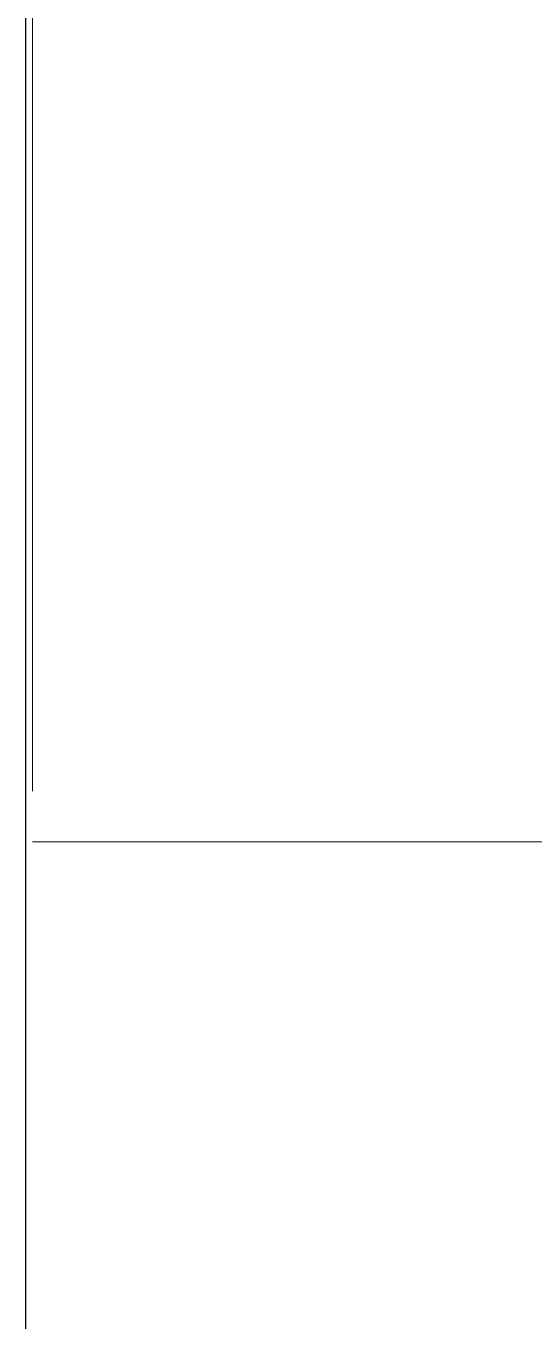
# Model space of a CAD drawing. Header units: inches. Extents: x 542787 to 543192, y 9574025 to 9574373.
# Drawn here: x 542828.9802 to 542829.0049, y 9574189.4603 to 9574189.5233 of the extents above; entities that cross this region are included whole.
import ezdxf

# ---------------------------------------------------------------- set-up
doc = ezdxf.new("R2010")
doc.units = ezdxf.units.IN
doc.header["$MEASUREMENT"] = 0
doc.layers.add('I-ARQ', color=8, linetype='Continuous')

msp = doc.modelspace()

# ---------------------------------------------------------------- linework, layer by layer
at = {"layer": 'I-ARQ'}
msp.add_line((542828.980178, 9574188.793813), (542828.980178, 9574190.003813), dxfattribs=at)
at = {"layer": 'I-ARQ', "lineweight": 5}
for points in [[(542828.980491, 9574189.524001), (542828.980491, 9574189.524001), (542828.980491, 9574189.486096), (542828.980491, 9574189.486096)], [(542828.980178, 9574189.522597), (542828.980178, 9574189.522597), (542828.980491, 9574189.522597), (542828.980491, 9574189.522597)], [(542828.980178, 9574189.522597), (542828.980178, 9574189.522597), (542828.980178, 9574189.503813), (542828.980178, 9574189.503813)], [(542828.980178, 9574189.503813), (542828.980178, 9574189.503813), (542828.980178, 9574189.485028), (542828.980178, 9574189.485028)], [(542828.980178, 9574189.488073), (542828.980178, 9574189.488073), (542828.980178, 9574189.496336), (542828.980178, 9574189.496336)], [(542828.980491, 9574189.486096), (542828.980491, 9574189.486096), (542828.980491, 9574189.483626), (542828.980491, 9574189.483626)], [(542828.980178, 9574189.485028), (542828.980178, 9574189.485028), (542828.980491, 9574189.485028), (542828.980491, 9574189.485028)], [(542829.014202, 9574189.483626), (542829.014202, 9574189.483626), (542828.980491, 9574189.483626), (542828.980491, 9574189.483626)]]:
    msp.add_open_spline(points, degree=3, dxfattribs=at)
msp.add_open_spline([(542828.980178, 9574189.511288), (542828.980178, 9574189.511291), (542828.980178, 9574189.511289), (542828.980178, 9574189.511289), (542828.980178, 9574189.511289), (542828.980178, 9574189.511289), (542828.980178, 9574189.511289), (542828.980178, 9574189.511289), (542828.980178, 9574189.511289), (542828.980178, 9574189.511289), (542828.980178, 9574189.511289), (542828.980178, 9574189.511289), (542828.980178, 9574189.511289), (542828.980178, 9574189.511289), (542828.980178, 9574189.511289), (542828.980178, 9574189.511289), (542828.980178, 9574189.511289), (542828.980178, 9574189.511289), (542828.980178, 9574189.511289), (542828.980178, 9574189.511289), (542828.980178, 9574189.511289), (542828.980178, 9574189.511289), (542828.980178, 9574189.511289), (542828.980178, 9574189.511289), (542828.980178, 9574189.511289), (542828.980178, 9574189.511289), (542828.980178, 9574189.511288), (542828.980178, 9574189.511288), (542828.980178, 9574189.511288), (542828.980178, 9574189.511288), (542828.980178, 9574189.511288), (542828.980178, 9574189.511288), (542828.980178, 9574189.511288), (542828.980178, 9574189.511288), (542828.980178, 9574189.511288), (542828.980178, 9574189.511288)], degree=3, knots=[0, 0, 0, 0, 0.111111, 0.111111, 0.111111, 0.111111, 0.222222, 0.222222, 0.222222, 0.222222, 0.333333, 0.333333, 0.333333, 0.333333, 0.444444, 0.444444, 0.444444, 0.444444, 0.555556, 0.555556, 0.555556, 0.555556, 0.666667, 0.666667, 0.666667, 0.666667, 0.777778, 0.777778, 0.777778, 0.777778, 0.888889, 0.888889, 0.888889, 0.888889, 1, 1, 1, 1], dxfattribs=at)

doc.saveas('drawing.dxf')
